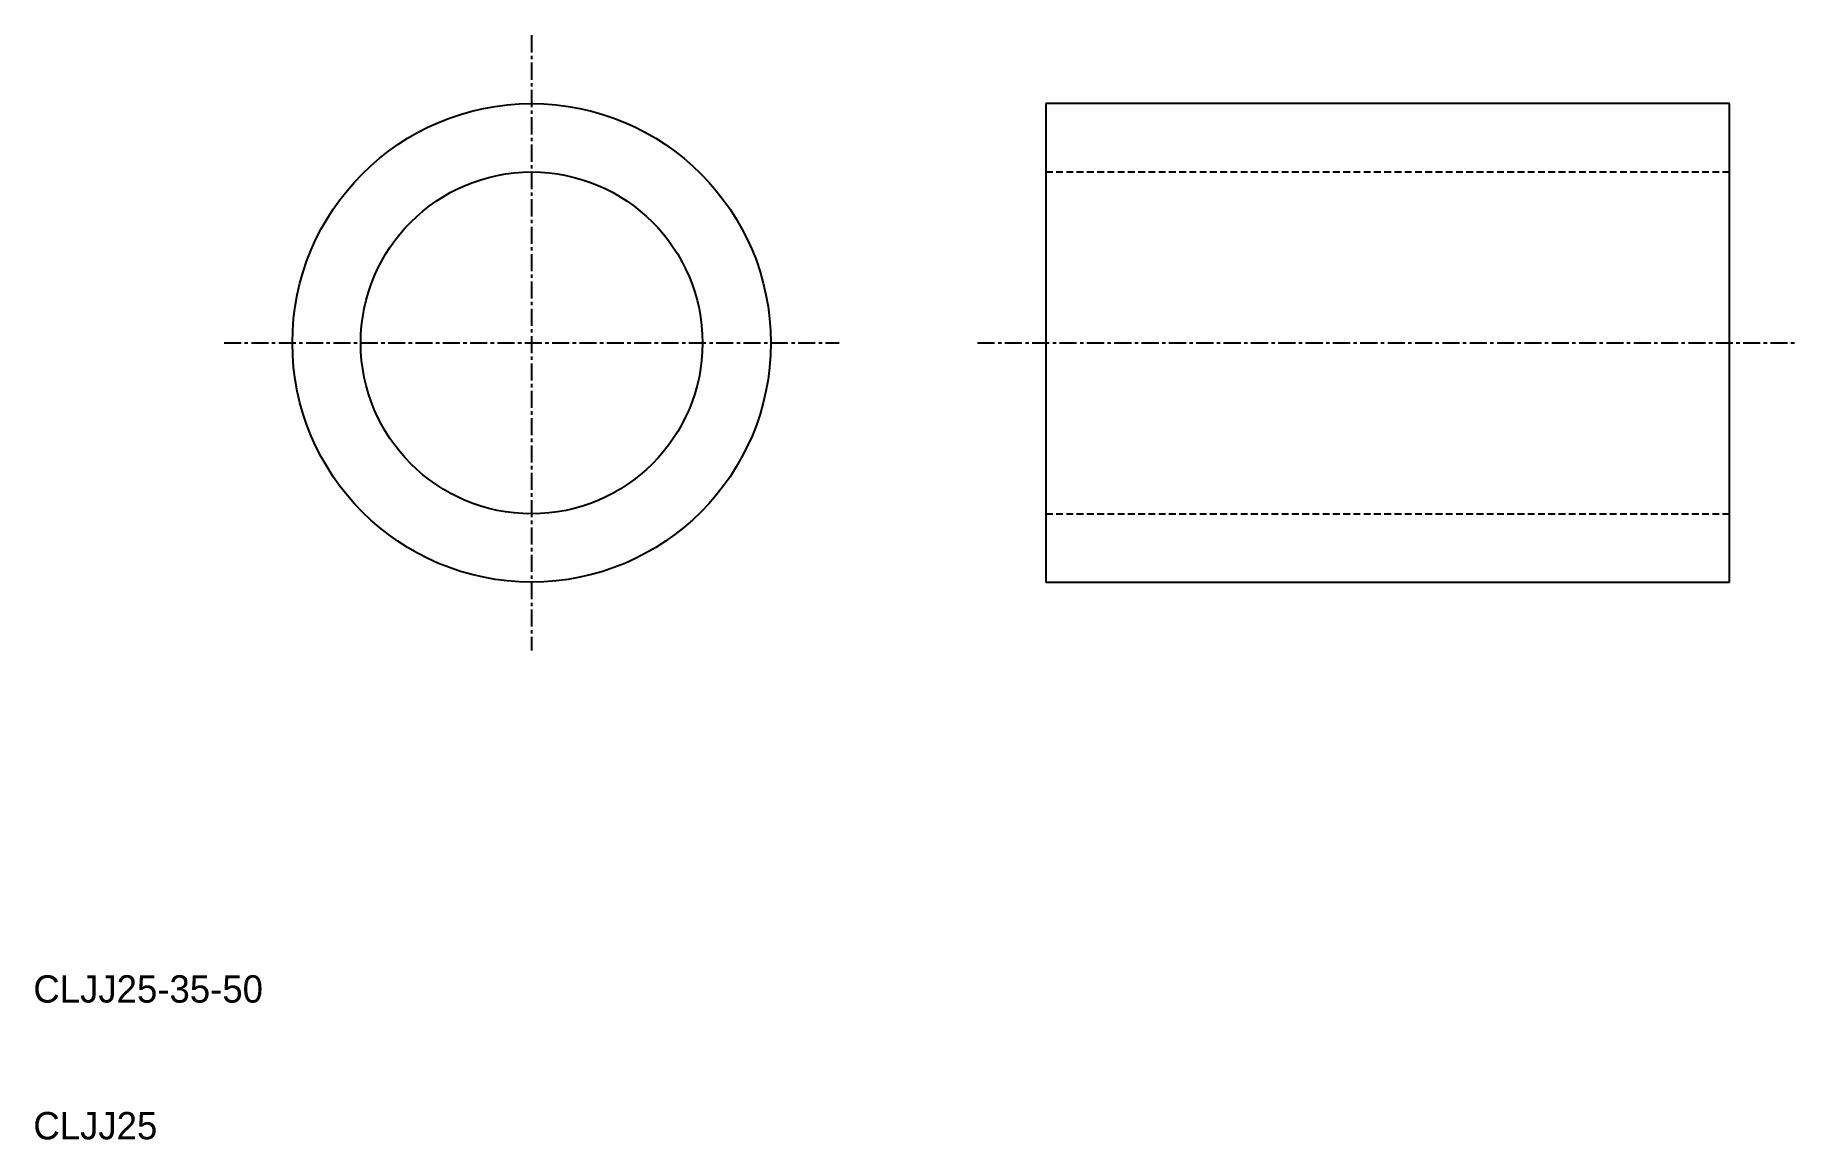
# Model space of a CAD drawing. Extents: x 20 to 149, y 20 to 101.
import ezdxf

# ---------------------------------------------------------------- set-up
doc = ezdxf.new("R2010")
doc.units = 0
doc.linetypes.add('CENTER', pattern=[2, 1.25, -0.25, 0.25, -0.25])
doc.linetypes.add('DASHED', pattern=[0.75, 0.5, -0.25])
doc.layers.get('0').update_dxf_attribs({"linetype": 'CONTINUOUS'})
doc.layers.add('CENTER', color=1, linetype='CENTER')

msp = doc.modelspace()

# ---------------------------------------------------------------- linework, layer by layer
at = {"color": 7, "linetype": 'CONTINUOUS'}
for p, q in [((93.65, 95.75), (93.65, 60.75)), ((143.65, 95.75), (93.65, 95.75)), ((143.65, 60.75), (143.65, 95.75)), ((93.65, 60.75), (143.65, 60.75))]:
    msp.add_line(p, q, dxfattribs=at)
at = {"color": 3, "linetype": 'DASHED'}
for p, q in [((93.65, 90.75), (143.65, 90.75)), ((93.65, 65.75), (143.65, 65.75))]:
    msp.add_line(p, q, dxfattribs=at)
at = {"color": 7, "linetype": 'CONTINUOUS'}
for radius in [17.5, 12.5]:
    msp.add_circle((56.03, 78.25), radius, dxfattribs=at)
at = {"layer": 'CENTER', "color": 1, "linetype": 'CENTER'}
for p, q in [((56.03, 100.75), (56.03, 55.75)), ((33.53, 78.25), (78.53, 78.25)), ((88.65, 78.25), (148.65, 78.25))]:
    msp.add_line(p, q, dxfattribs=at)

# ---------------------------------------------------------------- texts
at = {"color": 7, "linetype": 'CONTINUOUS'}
for s, p in [('CLJJ25-35-50', (19.58, 30)), ('CLJJ25', (19.58, 20))]:
    msp.add_text(s, height=2, dxfattribs=at).set_placement(p)

doc.saveas('drawing.dxf')
